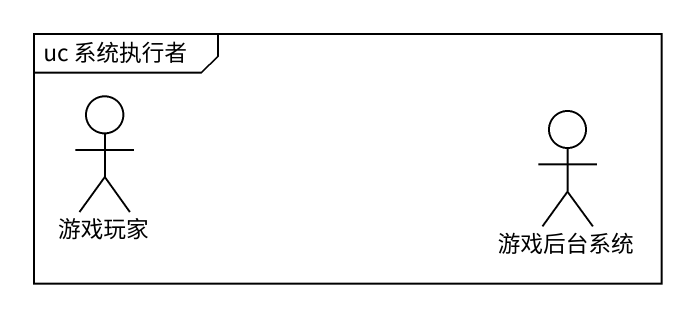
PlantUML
@startuml
mainframe uc 系统执行者
actor 游戏玩家
actor 游戏后台系统
@enduml
